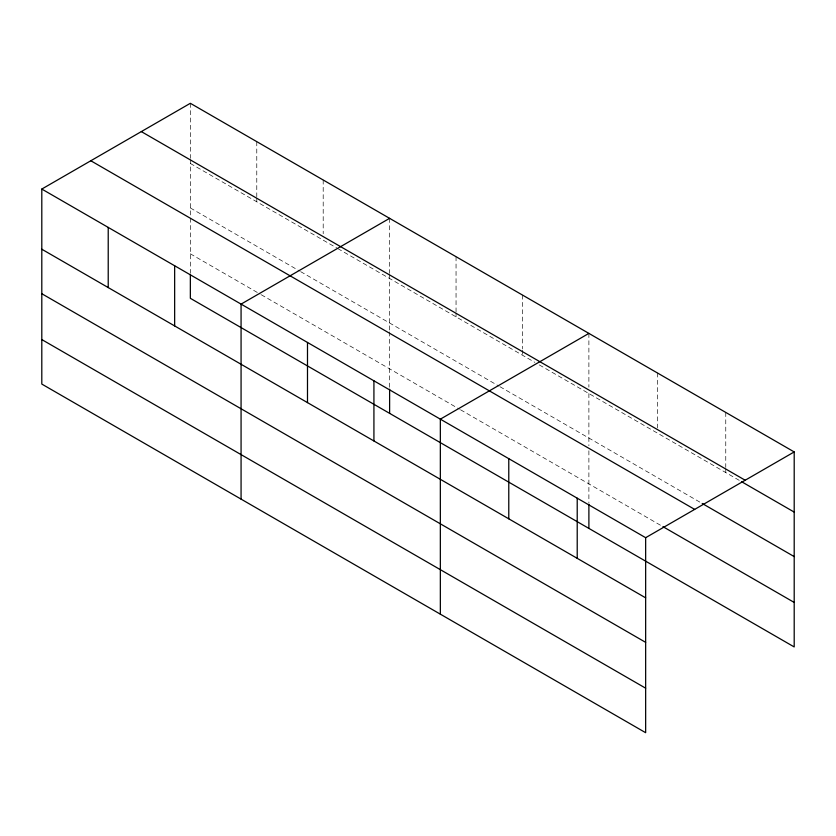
<?xml version="1.0" encoding="UTF-8"?>
<svg xmlns="http://www.w3.org/2000/svg" width="836" height="836" viewBox="0 0 836 836"><rect width="100%" height="100%" fill="white"/><g stroke="black" fill="none" stroke-linecap="round" stroke-linejoin="round"><path stroke-width="0.63" stroke-dasharray="4.18 3.13" d="M588.889 393.547L588.889 445.692M190.347 163.448L336.709 247.947M337.838 248.605L534.852 362.354M539.356 364.945L740.351 480.993M190.347 207.955L299.56 271M300.678 271.658L498.82 386.054M499.949 386.702L701.08 502.823M190.347 253.81L260.153 294.105M261.281 294.753L459.424 409.149M460.552 409.797L661.819 526.001M725.763 412.42L725.763 467.449M725.763 468.735L725.763 472.57M657.326 372.908L657.326 427.938M588.889 333.397L588.889 387.152M588.889 450.782L588.889 502.969M522.469 295.045L522.469 348.8M522.469 350.075L522.469 355.195M456.048 256.694L456.048 311.734M456.048 313.009L456.048 316.854M389.618 218.342L389.618 273.382M389.618 274.657L389.618 330.648M389.618 331.913L389.618 387.925M323.198 180.001L323.198 233.756M256.777 141.65L256.777 196.679M256.777 197.965L256.777 201.8M190.347 103.298L190.347 158.338M190.347 159.613L190.347 216.869M190.347 218.144L190.347 272.881"/><path stroke-width="1.25" d="M645.653 642.351L645.653 537.694L41.8 189.061L41.8 384.069L645.653 732.702L645.653 642.351L41.8 293.718M190.347 274.145L190.347 298.306L794.2 646.939L794.2 451.931L190.347 103.298L41.8 189.061M389.618 218.342L241.071 304.116L241.071 499.123M588.889 333.397L440.342 419.16L440.342 614.167M645.653 537.694L794.2 451.931M141.326 131.597L745.179 480.23M741.469 481.64L794.2 512.081M702.209 503.471L794.2 556.588M90.821 160.763L694.674 509.396M662.938 526.649L794.2 602.432M41.8 249.222L645.653 597.845M41.8 339.573L645.653 688.195M588.889 504.244L588.889 528.404M577.216 498.183L577.216 558.333M508.779 458.671L508.779 518.822M389.618 389.2L389.618 413.35M373.922 380.808L373.922 440.959M307.491 342.457L307.491 402.618M174.651 265.764L174.651 325.915M108.22 227.413L108.22 287.563"/></g></svg>
